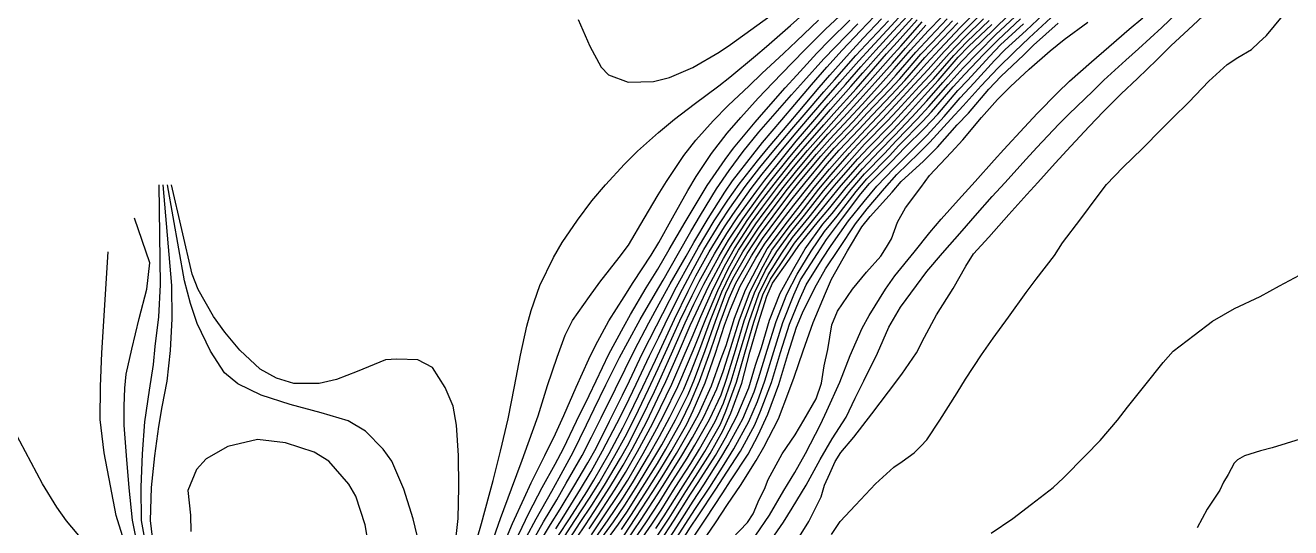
# Model space of a CAD drawing. Header units: feet. Extents: x 333642 to 335017, y 470420 to 471851.
# Drawn here: x 333818.1 to 334006.5, y 471506.5 to 471581.2 of the extents above; entities that cross this region are included whole.
import ezdxf

# ---------------------------------------------------------------- set-up
doc = ezdxf.new("R2010")
doc.units = ezdxf.units.FT
doc.header["$MEASUREMENT"] = 0
doc.layers.add('Contour', color=7, linetype='CONTINUOUS', true_color=0xffffff)

msp = doc.modelspace()

# ---------------------------------------------------------------- linework, layer by layer
at = {"layer": 'Contour', "color": 18, "linetype": 'Continuous', "true_color": 0x000000}
for points, elevation in [([(333932.637049, 471503.958028), (333934.754485, 471507.375026), (333936.59396, 471511.080088), (333937.125738, 471512.807761), (333937.900582, 471514.526332), (333938.700746, 471516.321043), (333939.532062, 471517.641019), (333941.457309, 471519.94046), (333944.151907, 471523.412189), (333946.637074, 471526.706967), (333948.607385, 471529.29096), (333950.807669, 471532.507431), (333951.990516, 471534.815973), (333953.783219, 471538.129293), (333956.254163, 471542.04909), (333958.150674, 471545.390551), (333959.275823, 471547.230087), (333961.560293, 471549.696861), (333964.530053, 471553.047402), (333967.245912, 471556.024026), (333968.864099, 471557.80906), (333971.442552, 471560.687635), (333973.799544, 471563.227285), (333976.517347, 471566.151941), (333978.64571, 471568.376634), (333981.291569, 471571.002548), (333983.72006, 471573.308364), (333986.568254, 471576.095481), (333988.69659, 471578.138763), (333991.302133, 471580.602152), (333994.138686, 471583.215651)], -2), ([(333884.756585, 471502.655307), (333886.017034, 471507.109285), (333887.180417, 471511.305533), (333887.771927, 471513.502962), (333888.838157, 471517.866212), (333889.993724, 471522.686794), (333890.96704, 471527.469463), (333891.849159, 471532.154804), (333892.790184, 471536.477758), (333893.412938, 471538.78521), (333894.725034, 471542.505144), (333896.745152, 471546.680215), (333898.059897, 471548.906152), (333900.309945, 471552.236518), (333902.45182, 471555.078918), (333904.492342, 471557.479301), (333907.297935, 471560.567869), (333909.254588, 471562.497265), (333912.368029, 471565.253757), (333914.788822, 471567.242575), (333917.699918, 471569.493145), (333921.345078, 471572.197097), (333922.993767, 471573.52369), (333926.814078, 471576.670279), (333928.468986, 471578.041956), (333932.021753, 471581.19138), (333933.898012, 471582.81202)], -18.5), ([(333887.534941, 471504.006418), (333888.861534, 471507.833846), (333890.490628, 471512.263826), (333892.098246, 471516.508046), (333892.955119, 471518.98819), (333894.469151, 471523.12133), (333895.844023, 471527.629573), (333897.277783, 471531.863049), (333898.503914, 471535.109071), (333899.595891, 471537.291553), (333902.114273, 471540.851033), (333903.648602, 471543.019077), (333906.547494, 471546.688442), (333907.894967, 471548.509332), (333910.274964, 471552.475262), (333912.334057, 471555.981818), (333913.553544, 471557.969418), (333916.136391, 471561.824548), (333917.939694, 471564.118292), (333920.534099, 471567.002566), (333922.738768, 471569.263643), (333925.863336, 471572.20143), (333927.790309, 471574.043846), (333931.026, 471577.092284), (333932.928123, 471578.868546), (333936.211934, 471581.959907)], -18), ([(333888.850644, 471502.838906), (333890.650342, 471507.09705), (333892.381524, 471510.877136), (333893.425854, 471513.139811), (333895.441845, 471517.230851), (333897.024817, 471520.436719), (333898.288379, 471523.162279), (333900.133922, 471527.403783), (333902.032214, 471531.533744), (333903.025792, 471533.592888), (333905.003572, 471537.232043), (333907.282591, 471540.824956), (333908.603471, 471542.953268), (333911.275789, 471547.036668), (333912.441049, 471548.887708), (333914.454893, 471552.582211), (333916.758124, 471556.640075), (333918.010779, 471558.731643), (333920.258888, 471562.130923), (333922.588944, 471565.155403), (333924.620828, 471567.510914), (333927.247441, 471570.392001), (333929.413516, 471572.65065), (333932.258971, 471575.593881), (333934.337064, 471577.700234), (333937.272939, 471580.621516), (333939.352782, 471582.597933)], -17.5), ([(333890.063709, 471502.359972), (333892.06003, 471506.53663), (333893.101984, 471508.625421), (333895.078712, 471512.431075), (333896.983608, 471515.918045), (333898.23014, 471518.254945), (333900.170115, 471522.299658), (333902.066855, 471526.13869), (333903.094396, 471528.304249), (333905.001124, 471532.306374), (333907.197398, 471536.319635), (333908.226696, 471538.179971), (333910.567339, 471542.16529), (333912.296744, 471544.947635), (333913.983683, 471547.869332), (333916.343296, 471551.921512), (333917.679139, 471554.169746), (333919.656245, 471557.393349), (333922.289638, 471561.252902), (333923.553081, 471562.961438), (333926.770881, 471566.826334), (333928.06295, 471568.315673), (333931.2584, 471571.921475), (333932.967917, 471573.813752), (333935.969324, 471577.092157), (333937.86178, 471579.02078), (333940.865604, 471581.972059)], -17), ([(333892.74575, 471505.118998), (333894.162344, 471507.772643), (333896.508024, 471511.904236), (333897.603047, 471513.910918), (333899.654244, 471517.733722), (333901.647557, 471521.780278), (333902.812911, 471524.174592), (333904.547368, 471527.732645), (333906.57492, 471531.793404), (333907.824038, 471534.088496), (333909.675125, 471537.461328), (333911.950552, 471541.352381), (333913.074097, 471543.28755), (333915.350498, 471547.317646), (333917.207802, 471550.530651), (333918.638774, 471552.988326), (333921.013351, 471556.891527), (333922.898608, 471559.634778), (333925.000467, 471562.41926), (333927.326499, 471565.297138), (333929.427672, 471567.706918), (333932.204968, 471570.861712), (333933.965632, 471572.834953), (333937.016243, 471576.224635), (333938.679469, 471577.96184), (333942.052238, 471581.441216)], -16.5), ([(333893.157807, 471503.615594), (333895.268639, 471507.327196), (333897.240928, 471510.640763), (333898.658669, 471513.103166), (333900.998287, 471517.224369), (333902.431193, 471519.921531), (333903.864894, 471522.837911), (333905.973705, 471527.112694), (333907.412928, 471530.074062), (333908.795108, 471532.883423), (333910.953013, 471536.971422), (333912.490392, 471539.779259), (333914.097719, 471542.730122), (333916.480302, 471546.863524), (333917.665879, 471548.92348), (333919.764481, 471552.48567), (333922.256459, 471556.414195), (333923.427586, 471558.093694), (333926.412762, 471561.942735), (333927.864457, 471563.771476), (333930.756267, 471567.172653), (333932.681941, 471569.435919), (333935.161138, 471572.352278), (333937.455681, 471574.991218), (333939.740382, 471577.495867), (333942.45675, 471580.38733), (333944.547717, 471582.559652)], -16), ([(333893.884246, 471502.86946), (333896.302718, 471506.936956), (333897.719596, 471509.231643), (333899.764159, 471512.595157), (333901.88279, 471516.146927), (333903.096436, 471518.312908), (333905.097486, 471522.305359), (333907.046121, 471526.16623), (333908.070896, 471528.312817), (333909.99921, 471532.419573), (333912.076145, 471536.510402), (333913.013405, 471538.338766), (333915.070068, 471542.319166), (333917.115129, 471545.984809), (333918.350111, 471548.188601), (333920.695777, 471552.147177), (333922.691519, 471555.206043), (333924.387842, 471557.578437), (333927.122673, 471561.069861), (333928.690323, 471562.99136), (333931.856079, 471566.6628), (333933.199976, 471568.230857), (333936.325851, 471571.949134), (333937.914288, 471573.776469), (333940.802767, 471577.073967), (333942.848115, 471579.31535), (333945.589334, 471582.201912)], -15.5), ([(333897.113119, 471506.328666), (333898.271333, 471508.20456), (333900.776442, 471512.225703), (333902.347039, 471514.817773), (333904.056636, 471517.898278), (333906.171922, 471521.964718), (333907.520112, 471524.622053), (333909.05801, 471527.824904), (333911.051308, 471532.034578), (333912.415526, 471534.827249), (333913.86881, 471537.83197), (333915.945366, 471541.965806), (333917.528347, 471544.934146), (333919.14726, 471547.841613), (333921.550503, 471551.820179), (333923.003215, 471553.991231), (333925.299278, 471557.22578), (333927.470472, 471560.060852), (333929.556813, 471562.607341), (333932.231574, 471565.760472), (333934.052517, 471567.871416), (333937.011721, 471571.317752), (333938.579944, 471573.081425), (333941.791471, 471576.722624), (333943.232539, 471578.297971), (333946.611507, 471581.868721)], -15), ([(333897.516972, 471505.293839), (333899.124099, 471507.817524), (333901.713926, 471511.829055), (333902.766462, 471513.521197), (333905.026024, 471517.520813), (333907.06133, 471521.319974), (333908.081787, 471523.323785), (333910.047243, 471527.40964), (333911.939301, 471531.386572), (333912.886296, 471533.426151), (333914.748754, 471537.48793), (333916.779923, 471541.644472), (333917.937713, 471543.921569), (333919.944408, 471547.515459), (333922.224746, 471551.24187), (333923.45892, 471553.063401), (333926.200418, 471556.923322), (333927.824149, 471559.071422), (333930.403144, 471562.265085), (333932.564264, 471564.861728), (333934.865032, 471567.543344), (333937.349198, 471570.436113), (333939.401959, 471572.748924), (333942.221965, 471575.940006), (333943.944574, 471577.834693), (333947.043456, 471581.147414), (333948.739411, 471582.959031)], -14.5), ([(333897.844562, 471504.308691), (333899.923312, 471507.52487), (333902.098388, 471510.860356), (333903.547042, 471513.16861), (333905.88404, 471517.202294), (333907.405493, 471519.985405), (333908.915215, 471522.918689), (333910.919853, 471527.086877), (333912.352658, 471530.147675), (333913.685087, 471533.081919), (333915.565497, 471537.239681), (333917.375002, 471541.032537), (333918.418881, 471543.11721), (333920.703744, 471547.203652), (333922.550883, 471550.231971), (333924.2124, 471552.70618), (333927.002431, 471556.58431), (333928.220619, 471558.195074), (333931.230611, 471561.963889), (333932.901677, 471563.970103), (333935.673942, 471567.219269), (333937.667994, 471569.54595), (333940.223693, 471572.430785), (333942.513896, 471575.031013), (333944.748031, 471577.523257), (333947.331061, 471580.327526), (333949.462832, 471582.628171)], -14), ([(333898.18273, 471503.35133), (333900.723476, 471507.23363), (333902.459989, 471509.850737), (333904.355563, 471512.821407), (333906.715633, 471516.797751), (333907.746442, 471518.645024), (333909.7777, 471522.579577), (333911.766753, 471526.720651), (333912.765231, 471528.903076), (333914.507596, 471532.784068), (333916.352352, 471536.931127), (333917.66464, 471539.731117), (333919.112965, 471542.696642), (333921.400391, 471546.871747), (333922.826007, 471549.239105), (333924.91827, 471552.421118), (333927.315335, 471555.75786), (333928.930578, 471557.868083), (333931.953573, 471561.633519), (333933.251452, 471563.175922), (333936.471394, 471566.911187), (333937.99168, 471568.669135), (333941.039032, 471572.104498), (333942.80539, 471574.119613), (333945.555808, 471577.231296), (333947.625953, 471579.503722), (333950.195389, 471582.317884)], -13.5), ([(333898.830267, 471502.917089), (333901.497041, 471506.918601), (333902.79047, 471508.867153), (333905.153813, 471512.514065), (333907.121255, 471515.781772), (333908.466589, 471518.175957), (333910.630422, 471522.277521), (333912.306683, 471525.731617), (333913.463919, 471528.217371), (333915.35435, 471532.495583), (333917.115479, 471536.541116), (333918.000168, 471538.442146), (333919.827886, 471542.347989), (333922.072416, 471546.52729), (333923.115946, 471548.286264), (333925.601886, 471552.154074), (333927.593693, 471554.937975), (333929.609108, 471557.578877), (333932.238415, 471560.883669), (333933.924979, 471562.870128), (333937.025316, 471566.412745), (333938.507136, 471568.098763), (333941.815049, 471571.771888), (333943.127963, 471573.264846), (333946.355911, 471576.949496), (333947.945421, 471578.695831), (333950.924337, 471582.014477)], -13), ([(333900.404742, 471582.08671), (333902.154123, 471578.131368), (333903.867427, 471574.989626), (333904.921643, 471573.838242), (333907.8921, 471572.763157), (333911.620848, 471572.848338), (333913.99899, 471573.474361), (333917.486546, 471574.926628), (333921.439189, 471577.207898), (333923.113878, 471578.339531), (333927.016423, 471581.175396), (333929.13967, 471582.730008)], -19), ([(333902.055685, 471506.316222), (333903.337717, 471508.226404), (333905.944253, 471512.19987), (333907.461435, 471514.667035), (333909.271659, 471517.829288), (333911.468581, 471521.918887), (333912.698099, 471524.368094), (333914.349824, 471527.838158), (333916.196362, 471532.072884), (333917.375468, 471534.811262), (333918.680822, 471537.880718), (333920.52393, 471542.027709), (333922.433414, 471545.743651), (333923.701917, 471547.988934), (333926.254455, 471551.929857), (333927.85022, 471554.147934), (333930.267007, 471557.329429), (333932.500506, 471560.130428), (333934.579983, 471562.583986), (333937.329476, 471565.711449), (333939.235862, 471567.832378), (333942.132666, 471571.015845), (333943.894595, 471572.996051), (333946.92298, 471576.448824), (333948.448789, 471578.124666), (333951.646685, 471581.728231)], -12.5), ([(333902.691488, 471504.53071), (333904.884211, 471507.631551), (333907.053081, 471510.875771), (333908.499746, 471513.14445), (333910.913151, 471517.174496), (333912.544648, 471520.040228), (333914.075269, 471522.896871), (333916.138618, 471527.073869), (333917.186682, 471529.591831), (333918.542903, 471533.053717), (333920.136181, 471537.336872), (333921.830813, 471541.549794), (333923.11372, 471544.255662), (333924.944221, 471547.501073), (333927.270111, 471551.053814), (333928.724609, 471553.040197), (333931.584998, 471556.84267), (333933.042118, 471558.63876), (333935.910116, 471562.044934), (333937.888496, 471564.286991), (333940.695605, 471567.274408), (333942.689255, 471569.449715), (333945.444595, 471572.437757), (333947.496419, 471574.731454), (333949.9324, 471577.505349), (333952.526119, 471580.369533), (333954.550879, 471582.48535)], -11.5), ([(333902.995712, 471503.653567), (333905.664731, 471507.33814), (333907.352347, 471509.840503), (333909.24691, 471512.800431), (333911.6967, 471516.801256), (333912.884797, 471518.824455), (333914.939566, 471522.537998), (333916.788192, 471526.27406), (333917.721106, 471528.564032), (333919.311552, 471532.827004), (333920.850565, 471537.177684), (333922.434622, 471541.350507), (333923.44982, 471543.531247), (333925.575313, 471547.258353), (333927.559984, 471550.297826), (333929.436304, 471552.815418), (333932.070914, 471556.333385), (333933.48387, 471558.057764), (333936.579118, 471561.765031), (333938.17313, 471563.578435), (333941.417746, 471566.97525), (333942.965163, 471568.673648), (333946.213716, 471572.12877), (333947.796357, 471573.865447), (333950.689501, 471577.199409), (333952.824176, 471579.507232), (333955.360171, 471582.171734)], -11), ([(333903.557988, 471503.066499), (333906.442416, 471506.993091), (333907.670602, 471508.80598), (333910.017776, 471512.480266), (333912.236245, 471516.041879), (333913.474109, 471518.14234), (333915.779372, 471522.226389), (333917.158192, 471525.083443), (333918.506322, 471528.284171), (333920.082415, 471532.656863), (333921.542763, 471536.98191), (333922.887822, 471540.642698), (333923.903894, 471542.858075), (333926.21601, 471546.939583), (333927.85814, 471549.484473), (333930.156106, 471552.56147), (333932.290882, 471555.39844), (333934.162976, 471557.723452), (333937.181821, 471561.375449), (333938.550813, 471562.943973), (333941.93103, 471566.477085), (333943.453373, 471568.137399), (333946.774731, 471571.621934), (333948.300915, 471573.275352), (333951.435017, 471576.8997), (333953.120097, 471578.668248), (333956.1636, 471581.870618)], -10.5), ([(333906.895913, 471506.22804), (333908.286085, 471508.278379), (333910.786429, 471512.187728), (333912.593968, 471515.036822), (333914.269995, 471517.810473), (333916.597449, 471521.86719), (333917.554046, 471523.92953), (333919.334842, 471528.018475), (333920.871911, 471532.421784), (333922.215128, 471536.58873), (333923.114839, 471538.979743), (333924.56855, 471542.384274), (333926.86751, 471546.557012), (333928.188504, 471548.650134), (333930.867148, 471552.288089), (333932.530081, 471554.442279), (333934.87114, 471557.40099), (333937.516641, 471560.587283), (333939.307952, 471562.643971), (333942.215792, 471565.738579), (333944.194628, 471567.845532), (333947.092133, 471570.888774), (333949.051163, 471573.011973), (333952.018076, 471576.426142), (333953.519498, 471577.989622), (333956.932838, 471581.589901)], -10), ([(333907.213288, 471505.284262), (333909.032311, 471507.975019), (333911.52594, 471511.871643), (333912.91818, 471514.040423), (333915.067838, 471517.51086), (333917.051098, 471520.973598), (333918.3216, 471523.322757), (333920.2555, 471527.555901), (333921.702013, 471531.627725), (333922.445989, 471533.594435), (333923.700176, 471537.661647), (333925.344944, 471541.84842), (333927.52792, 471546.02134), (333928.549803, 471547.956609), (333931.569126, 471551.971576), (333932.79514, 471553.514111), (333935.583815, 471557.097818), (333937.833596, 471559.79128), (333940.074605, 471562.365539), (333942.488836, 471564.987685), (333944.946204, 471567.546142), (333947.390158, 471570.13102), (333949.78731, 471572.738101), (333952.275598, 471575.550366), (333954.21904, 471577.639008), (333957.352813, 471580.933547), (333959.117897, 471582.705791)], -9.5), ([(333907.541773, 471504.328895), (333909.796446, 471507.679032), (333912.168602, 471511.377359), (333913.323839, 471513.172945), (333915.863824, 471517.201013), (333917.437835, 471519.870912), (333919.149993, 471522.949585), (333921.090976, 471527.118819), (333922.003264, 471529.733767), (333923.129097, 471533.122492), (333924.433679, 471537.416434), (333926.023413, 471541.613333), (333927.948099, 471545.401756), (333929.279064, 471547.755348), (333931.831064, 471551.212817), (333933.456251, 471553.227253), (333936.278709, 471556.839522), (333938.117682, 471559.026063), (333940.834908, 471562.12177), (333942.765094, 471564.239444), (333945.702013, 471567.246546), (333947.684497, 471569.364566), (333950.522772, 471572.453343), (333952.526925, 471574.662836), (333954.932595, 471577.319723), (333957.682287, 471580.196352), (333959.953227, 471582.444954)], -9), ([(333907.93367, 471503.43973), (333910.599025, 471507.358464), (333912.474992, 471510.236499), (333914.092885, 471512.784181), (333916.66214, 471516.829416), (333917.814444, 471518.748066), (333919.993915, 471522.585843), (333921.696463, 471526.232475), (333922.486225, 471528.561387), (333923.843923, 471532.876604), (333925.161531, 471537.26629), (333926.685328, 471541.430549), (333928.334417, 471544.763196), (333930.02269, 471547.558283), (333932.082651, 471550.430282), (333934.1417, 471552.96636), (333936.956412, 471556.56841), (333938.406206, 471558.281541), (333941.585385, 471561.869985), (333943.059389, 471563.508706), (333946.447337, 471566.931286), (333947.989196, 471568.604686), (333951.246284, 471572.139921), (333952.792554, 471573.789301), (333955.644393, 471577.01544), (333957.995499, 471579.459823), (333960.785161, 471582.186516)], -8.5), ([(333908.693227, 471503.11166), (333911.369747, 471506.999532), (333912.759003, 471509.091157), (333914.890397, 471512.452889), (333917.178632, 471516.037719), (333918.465568, 471518.163779), (333920.807877, 471522.257565), (333922.049904, 471524.99276), (333923.214625, 471528.294908), (333924.561814, 471532.747777), (333925.870637, 471537.16139), (333927.324935, 471541.277614), (333928.695058, 471544.116078), (333930.768785, 471547.339489), (333932.349027, 471549.62901), (333934.831087, 471552.693952), (333937.405225, 471555.938067), (333938.914082, 471557.745223), (333942.089924, 471561.331992), (333943.652435, 471563.048622), (333946.97343, 471566.402288), (333948.517661, 471568.081178), (333951.707845, 471571.558699), (333953.32344, 471573.276541), (333956.342194, 471576.734436), (333958.292017, 471578.745653), (333961.600707, 471581.930175)], -8), ([(333911.963135, 471506.376168), (333913.2095, 471508.247111), (333915.686898, 471512.156249), (333917.546717, 471515.043915), (333919.268461, 471517.822729), (333921.597906, 471521.858799), (333922.431672, 471523.791042), (333923.995435, 471528.103396), (333925.287972, 471532.646688), (333926.574352, 471537.058015), (333927.93341, 471541.103038), (333929.039382, 471543.472371), (333931.5112, 471547.085628), (333932.64305, 471548.826587), (333935.521788, 471552.39794), (333937.662281, 471554.997208), (333939.609145, 471557.39786), (333942.428173, 471560.59974), (333944.445982, 471562.756603), (333947.255539, 471565.623933), (333949.300301, 471567.813396), (333951.999403, 471570.793036), (333954.012645, 471573.003644), (333957.020237, 471576.466649), (333958.56521, 471578.04818), (333962.006474, 471581.327353)], -7.5), ([(333912.274694, 471505.344832), (333913.951196, 471507.912133), (333916.458664, 471511.852099), (333917.88488, 471514.073338), (333920.065697, 471517.531735), (333921.971362, 471520.873942), (333923.152668, 471523.505398), (333924.791915, 471527.994907), (333926.005704, 471532.575284), (333927.255764, 471536.98274), (333928.503942, 471540.903088), (333929.377426, 471542.848482), (333931.899673, 471546.435021), (333933.276369, 471548.461047), (333936.205153, 471552.082365), (333937.91787, 471554.056789), (333940.327761, 471557.087222), (333942.747592, 471559.86329), (333945.245762, 471562.467949), (333947.521333, 471564.830437), (333950.097139, 471567.538771), (333952.315535, 471569.987325), (333954.741748, 471572.718708), (333957.479302, 471575.824391), (333959.139744, 471577.533368), (333962.318561, 471580.594209), (333964.599773, 471582.801579)], -7), ([(333912.589809, 471504.300479), (333914.722654, 471507.60637), (333917.171529, 471511.450465), (333918.281958, 471513.187786), (333920.862216, 471517.2259), (333922.344294, 471519.823784), (333924.060967, 471523.054438), (333925.820874, 471527.292609), (333926.805512, 471530.664605), (333927.70376, 471533.273444), (333928.922478, 471537.363841), (333930.477096, 471541.38114), (333932.524111, 471545.040685), (333934.243251, 471547.9498), (333936.851427, 471551.651044), (333938.241551, 471553.194798), (333941.054166, 471556.797191), (333943.063691, 471559.132718), (333946.035142, 471562.167755), (333947.790113, 471564.04069), (333950.899294, 471567.245599), (333952.657741, 471569.159334), (333955.496738, 471572.400473), (333957.751151, 471574.873545), (333959.964682, 471577.189238), (333962.637918, 471579.825429), (333965.455812, 471582.492329)], -6.5), ([(333913.026802, 471503.386967), (333915.540273, 471507.291703), (333917.538725, 471510.400794), (333919.114293, 471512.845317), (333921.664126, 471516.86388), (333922.759651, 471518.693159), (333924.935048, 471522.660246), (333926.649863, 471526.673403), (333927.269737, 471528.664149), (333928.585179, 471532.880404), (333929.912369, 471537.136081), (333931.504927, 471541.195175), (333933.032872, 471544.20342), (333935.140595, 471547.625899), (333937.111187, 471550.518075), (333938.996838, 471552.830104), (333941.795726, 471556.485568), (333943.416378, 471558.398118), (333946.756634, 471561.805205), (333948.154562, 471563.334416), (333951.675821, 471566.90618), (333953.041738, 471568.359815), (333956.244695, 471572.054978), (333958.010579, 471573.923104), (333960.79213, 471576.875911), (333962.962037, 471579.067102), (333966.2959, 471582.169272)], -6), ([(333913.877252, 471503.074769), (333916.363735, 471506.944245), (333917.918233, 471509.315039), (333920.015078, 471512.518494), (333922.155985, 471515.877681), (333923.605165, 471518.208554), (333925.84948, 471522.277414), (333927.104058, 471525.227894), (333928.206489, 471528.329127), (333929.533863, 471532.70207), (333930.909894, 471536.995936), (333932.514902, 471541.094403), (333933.549661, 471543.352578), (333936.035829, 471547.25794), (333937.38997, 471549.356813), (333939.758109, 471552.514043), (333942.522821, 471556.146227), (333943.802936, 471557.659964), (333947.081037, 471560.951659), (333949.082197, 471563.033418), (333952.008581, 471565.933892), (333953.964526, 471568.012555), (333956.946461, 471571.520811), (333958.420871, 471573.061052), (333961.654797, 471576.55778), (333963.326301, 471578.298684), (333966.745504, 471581.433573)], -5.5), ([(333914.749786, 471502.792383), (333917.161933, 471506.563205), (333918.302416, 471508.252285), (333920.92175, 471512.18333), (333922.542754, 471514.724974), (333924.573869, 471517.866153), (333926.743692, 471521.801727), (333927.571619, 471523.8085), (333929.194136, 471528.079814), (333930.528136, 471532.523722), (333931.912932, 471536.762574), (333933.337603, 471540.293406), (333934.379557, 471542.604296), (333936.756495, 471546.420891), (333938.089804, 471548.437088), (333940.694422, 471552.114988), (333942.987673, 471555.02666), (333944.898594, 471557.266737), (333947.464711, 471559.969574), (333950.124088, 471562.611973), (333952.397518, 471564.89558), (333954.946035, 471567.649089), (333957.32132, 471570.404012), (333959.381166, 471572.661051), (333962.430537, 471575.97012), (333964.023802, 471577.614272), (333967.121826, 471580.44082), (333969.664555, 471582.806248)], -5), ([(333917.589722, 471505.047056), (333919.401521, 471507.760164), (333921.965367, 471511.671586), (333923.108348, 471513.443242), (333925.717671, 471517.405136), (333927.246812, 471520.222532), (333928.648102, 471523.388014), (333930.293072, 471527.800224), (333931.643264, 471532.22696), (333932.947745, 471536.321652), (333933.84181, 471538.455254), (333935.664744, 471542.134159), (333937.247356, 471544.98584), (333939.274138, 471548.009411), (333941.696216, 471551.698382), (333943.433822, 471553.900122), (333946.02811, 471556.934211), (333947.864457, 471558.995975), (333951.167307, 471562.180774), (333952.796826, 471563.850831), (333955.926598, 471567.247689), (333957.744545, 471569.217572), (333960.438938, 471572.219039), (333962.904758, 471574.817904), (333965.391257, 471577.259339), (333967.588848, 471579.354618), (333970.788404, 471582.314309)], -4.5), ([(333918.205774, 471503.262126), (333920.857922, 471507.208957), (333922.657846, 471509.924582), (333924.61491, 471512.763945), (333926.939391, 471516.467863), (333928.070896, 471518.466437), (333930.230637, 471522.684828), (333931.78372, 471526.737117), (333932.591784, 471528.852943), (333933.922991, 471532.796533), (333935.411717, 471536.989638), (333937.276041, 471541.359836), (333938.12876, 471543.430132), (333940.525792, 471547.655801), (333942.670446, 471551.243853), (333943.909928, 471552.761644), (333947.181902, 471556.407147), (333948.519761, 471557.980433), (333951.866671, 471561.002425), (333953.906329, 471563.104314), (333956.859872, 471566.399998), (333958.535409, 471568.14234), (333961.564909, 471571.703259), (333963.370874, 471573.620531), (333966.762396, 471576.844018), (333968.204161, 471578.267859), (333971.897938, 471581.55365)], -4), ([(333923.323578, 471504.801673), (333925.615519, 471507.269663), (333926.491714, 471508.538474), (333927.369739, 471510.674271), (333928.184355, 471512.1829), (333928.737636, 471513.669285), (333930.815582, 471517.441284), (333932.717095, 471520.304667), (333934.024777, 471522.487754), (333935.881381, 471525.621959), (333936.664207, 471527.976673), (333937.05518, 471530.572106), (333937.595752, 471532.965093), (333938.199211, 471536.667947), (333939.018471, 471538.680301), (333941.295707, 471541.982646), (333943.334104, 471544.505693), (333945.475064, 471546.86062), (333946.330419, 471548.185414), (333947.079795, 471549.472762), (333947.989677, 471551.951085), (333949.158368, 471554.061291), (333951.426311, 471557.06758), (333952.741074, 471558.877613), (333955.973768, 471562.273696), (333957.687916, 471564.189463), (333960.496131, 471567.478016), (333962.859942, 471570.166846), (333964.782785, 471572.130282), (333967.56704, 471574.685096), (333970.680173, 471577.437524), (333972.768801, 471579.090103), (333976.315016, 471581.672352)], -3.5), ([(333926.876675, 471505.346186), (333928.925418, 471508.331827), (333931.035343, 471511.983752), (333932.66156, 471514.688841), (333934.279775, 471517.529426), (333936.510101, 471521.807118), (333937.455474, 471523.844729), (333939.363672, 471528.126773), (333940.943294, 471532.089704), (333942.726417, 471536.149791), (333943.749005, 471538.041937), (333946.179301, 471541.941874), (333947.584574, 471543.953985), (333950.432161, 471547.467526), (333952.804699, 471550.380192), (333954.488334, 471552.394068), (333957.066524, 471555.269953), (333959.549477, 471558.001636), (333962.381799, 471561.133338), (333963.818949, 471562.743268), (333966.815945, 471566.021305), (333968.830445, 471568.129527), (333971.78731, 471571.184662), (333973.594069, 471572.899578), (333976.871719, 471575.764451), (333979.443911, 471578.030264), (333982.482363, 471580.618692), (333984.519944, 471582.339746)], -3), ([(333928.22053, 471503.297273), (333931.015392, 471507.313814), (333932.302907, 471509.37485), (333934.3497, 471512.817328), (333936.437295, 471516.601546), (333938.23939, 471519.698468), (333940.305088, 471522.923066), (333941.66249, 471525.768488), (333942.96181, 471528.327459), (333944.973255, 471532.43481), (333946.70172, 471536.287003), (333948.408958, 471539.307274), (333950.785849, 471542.525591), (333952.355707, 471544.596674), (333954.68709, 471547.313744), (333957.586365, 471550.615234), (333959.516154, 471552.872997), (333962.045281, 471555.728969), (333963.939591, 471557.785235), (333967.132901, 471561.290985), (333968.741639, 471563.055105), (333971.97379, 471566.495021), (333973.480245, 471567.974716), (333977.041464, 471571.438265), (333978.691798, 471573.063109), (333981.957557, 471576.04777), (333983.850349, 471577.727944), (333987.331835, 471580.910397), (333989.488847, 471582.908894)], -2.5), ([(333938.154719, 471505.485849), (333939.438797, 471507.416095), (333941.715246, 471509.801698), (333944.686843, 471512.983344), (333947.410327, 471515.47954), (333948.662149, 471516.330128), (333950.438345, 471517.613641), (333951.445398, 471518.624585), (333952.338571, 471519.554656), (333954.279318, 471522.47975), (333956.87866, 471526.562628), (333958.106856, 471528.570567), (333960.457879, 471532.17536), (333962.222664, 471534.678804), (333964.497376, 471537.801094), (333967.122532, 471541.459827), (333968.624466, 471543.452161), (333971.362908, 471546.954463), (333972.554302, 471548.841829), (333975.284855, 471552.422041), (333977.723392, 471555.707093), (333979.087814, 471557.553744), (333981.53312, 471560.062355), (333984.465308, 471562.89973), (333987.356862, 471565.809344), (333988.939656, 471567.392536), (333991.362672, 471569.797961), (333994.349837, 471572.894386), (333997.074748, 471575.386424), (333998.627184, 471576.417901), (334000.660557, 471577.590888), (334001.760839, 471578.642943), (334002.89352, 471579.691684), (334005.301471, 471582.573157)], -1.5), ([(333902.389314, 471505.425066), (333904.113191, 471507.922032), (333906.712871, 471511.837262), (333907.802914, 471513.559513), (333910.102123, 471517.495698), (333912.157783, 471521.249998), (333913.218715, 471523.292443), (333915.254515, 471527.47222), (333916.85161, 471531.185414), (333917.792992, 471533.428653), (333919.408698, 471537.551673), (333921.204377, 471541.771251), (333922.775738, 471544.980643), (333924.313676, 471547.738041), (333926.891611, 471551.68533), (333928.117996, 471553.377508), (333930.925182, 471557.087434), (333932.762145, 471559.377615), (333935.239723, 471562.30847), (333937.61328, 471564.998707), (333939.965438, 471567.558075), (333942.417135, 471570.236203), (333944.668125, 471572.725532), (333947.206109, 471575.605251), (333949.175685, 471577.81448), (333952.212544, 471581.225354)], -12), ([(333836.225098, 471502.898423), (333835.411655, 471507.568501), (333835.328099, 471512.502597), (333835.542282, 471517.461656), (333835.886694, 471522.229498), (333836.585847, 471526.913108), (333837.165236, 471530.760436), (333837.45386, 471533.407208), (333837.977548, 471537.865437), (333838.217137, 471542.596269), (333838.035671, 471557.5)], -20.5), ([(333837.30643, 471502.990394), (333836.72035, 471507.56891), (333836.881553, 471512.436013), (333837.3957, 471517.173442), (333837.963222, 471521.552316), (333838.48704, 471524.432129), (333839.215459, 471528.264711), (333839.729695, 471532.83037), (333839.985262, 471537.539566), (333839.903264, 471542.484584), (333838.650773, 471557.5)], -20), ([(333876.818244, 471503.851865), (333875.858374, 471507.815316), (333874.480669, 471512.212584), (333872.690845, 471516.356443), (333871.370326, 471518.168581), (333868.774287, 471520.832944), (333866.186635, 471522.367806), (333862.132344, 471523.57411), (333857.563193, 471524.789417), (333853.198585, 471526.184891), (333849.73086, 471527.860519), (333847.758668, 471529.516619), (333845.66141, 471532.731167), (333843.678959, 471536.833633), (333842.681123, 471539.841581), (333841.785917, 471543.200913), (333839.265874, 471557.5)], -19.5), ([(333882.073706, 471503.431073), (333882.542683, 471507.835039), (333882.677599, 471512.520633), (333882.60873, 471517.211663), (333882.329303, 471521.727583), (333881.814654, 471524.553408), (333880.622973, 471527.316902), (333878.742977, 471530.282239), (333876.530332, 471531.4681), (333873.441446, 471531.570707), (333871.729441, 471531.469645), (333867.531521, 471529.726546), (333864.428888, 471528.524062), (333861.845256, 471527.909684), (333858.060534, 471527.943035), (333855.493893, 471528.717052), (333853.069919, 471530.067549), (333850.02857, 471532.871178), (333847.790238, 471535.573994), (333846.144748, 471537.905366), (333843.859432, 471541.928288), (333842.945452, 471544.193984), (333839.880976, 471557.5)], -19), ([(333835.024617, 471502.810078), (333834.082165, 471507.581402), (333833.551011, 471512.428153), (333833.183068, 471517.21511), (333832.823319, 471521.716755), (333832.803172, 471524.545186), (333832.899605, 471527.216742), (333833.141647, 471529.302469), (333833.940864, 471533.042018), (333835.071988, 471537.584308), (333836.206493, 471541.94805), (333836.650463, 471545.866533), (333834.368968, 471552.5)], -21), ([(333832.585293, 471505.252705), (333831.653649, 471508.287217), (333830.778992, 471512.698021), (333829.831793, 471517.605071), (333829.270263, 471522.571397), (333829.32171, 471527.471976), (333829.482059, 471532.468468), (333830.451252, 471547.5)], -21.5), ([(333961.903647, 471505.637436), (333965.166465, 471507.85857), (333967.913781, 471509.963944), (333971.159886, 471512.454885), (333972.6889, 471513.895251), (333975.962142, 471517.226891), (333978.139319, 471519.463445), (333980.744105, 471522.459886), (333982.205171, 471524.426311), (333984.794022, 471527.63712), (333987.528577, 471531.059624), (333989.033917, 471532.71983), (333992.137498, 471535.123293), (333994.89458, 471537.188086), (333998.131519, 471539.064437), (334001.959293, 471540.852713), (334004.869048, 471542.472691), (334007.822678, 471544.059968)], -1), ([(333826.841103, 471504.359662), (333824.222735, 471507.487743), (333822.815711, 471509.518247), (333820.654299, 471512.982742), (333815.615938, 471522.5)], -22.5), ([(333869.477186, 471502.295857), (333868.6974, 471506.918167), (333867.296817, 471511.177093), (333866.276798, 471512.961923), (333863.289153, 471516.356709), (333861.10233, 471517.710679), (333856.839256, 471519.117176), (333852.689059, 471519.586341), (333848.267796, 471518.57321), (333845.046874, 471516.726372), (333843.593946, 471515.14314), (333842.31333, 471511.997978), (333842.678652, 471508.347354), (333842.737056, 471505.903489)], -20), ([(334007.946682, 471519.633737), (334003.778496, 471518.347767), (334002.026213, 471517.90291), (333999.63718, 471517.188864), (333998.621712, 471516.582413), (333998.097971, 471516.055346), (333997.219918, 471514.413058), (333996.535579, 471513.24087), (333995.95589, 471512.040799), (333994.086179, 471509.238253), (333992.606735, 471506.430571)], -1)]:
    msp.add_lwpolyline(points, dxfattribs=dict(at, elevation=elevation))

doc.saveas('drawing.dxf')
